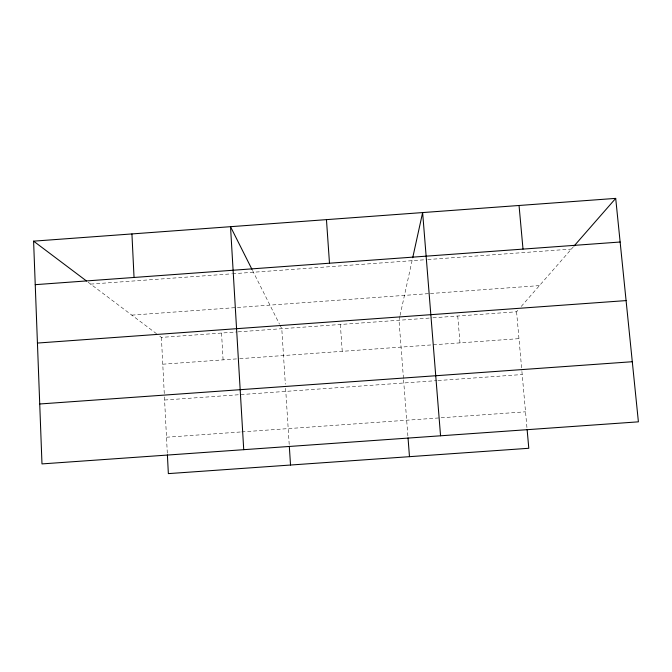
<?xml version="1.0" encoding="UTF-8"?>
<svg xmlns="http://www.w3.org/2000/svg" width="672" height="672" viewBox="0 0 672 672"><rect width="100%" height="100%" fill="white"/><g stroke="black" fill="none" stroke-linecap="round" stroke-linejoin="round"><path stroke-width="0.5" stroke-dasharray="3.36 2.52" d="M399.848 316.394L399 320.258L403.502 378.874M400.058 315.437L412.507 258.712M433.003 317.806L516.575 311.783L517.902 310.262M521.228 306.449L573.46 246.708M90.644 284.105L231.479 273.848M232.529 273.773L426.728 259.619M427.778 259.543L571.385 249.085M131.838 315.126L429.358 293.58M430.391 293.513L539.448 285.608M159.776 336.168L161.398 337.386L237.124 331.926M238.165 331.85L431.978 317.881M162.767 364.199L238.711 358.747M239.753 358.68L518.977 338.646M164.598 400.025L437.018 380.612M438.06 380.537L522.194 374.539M166.496 437.228L240.71 431.97M241.744 431.903L525.538 411.81M88.141 282.232L156.542 333.732M252.479 270.371L279.485 324.131M279.947 325.046L281.786 328.709L285.348 384.216M516.575 311.783L521.825 370.44M521.917 371.465L527.024 428.484M457.741 316.025L459.976 342.88M403.578 379.898L407.954 436.884M340.351 324.484L342.241 351.322M285.608 388.315L289.254 445.259M221.542 333.052L223.087 359.873M161.398 337.386L164.388 395.934M164.438 396.95L167.345 453.86"/><path stroke-width="1.01" d="M412.717 257.72L422.629 212.57L440.555 435.792M574.148 245.918L615.703 198.383L638.4 421.84L41.983 463.907L33.6 241.156L615.703 198.383M35.238 284.668L620.138 242.021M37.439 343.056L626.086 300.594M39.732 403.99L632.293 361.721M33.6 241.156L86.478 280.972M252.008 269.438L230.521 226.682L243.726 449.677M519.044 205.481L523.009 249.102M527.117 429.526L528.797 448.283L168.353 473.617L167.395 454.902M408.038 437.926L409.475 456.666M326.458 219.635L329.49 263.214M289.321 446.3L290.522 465.032M131.93 233.932L134.039 277.46"/></g></svg>
